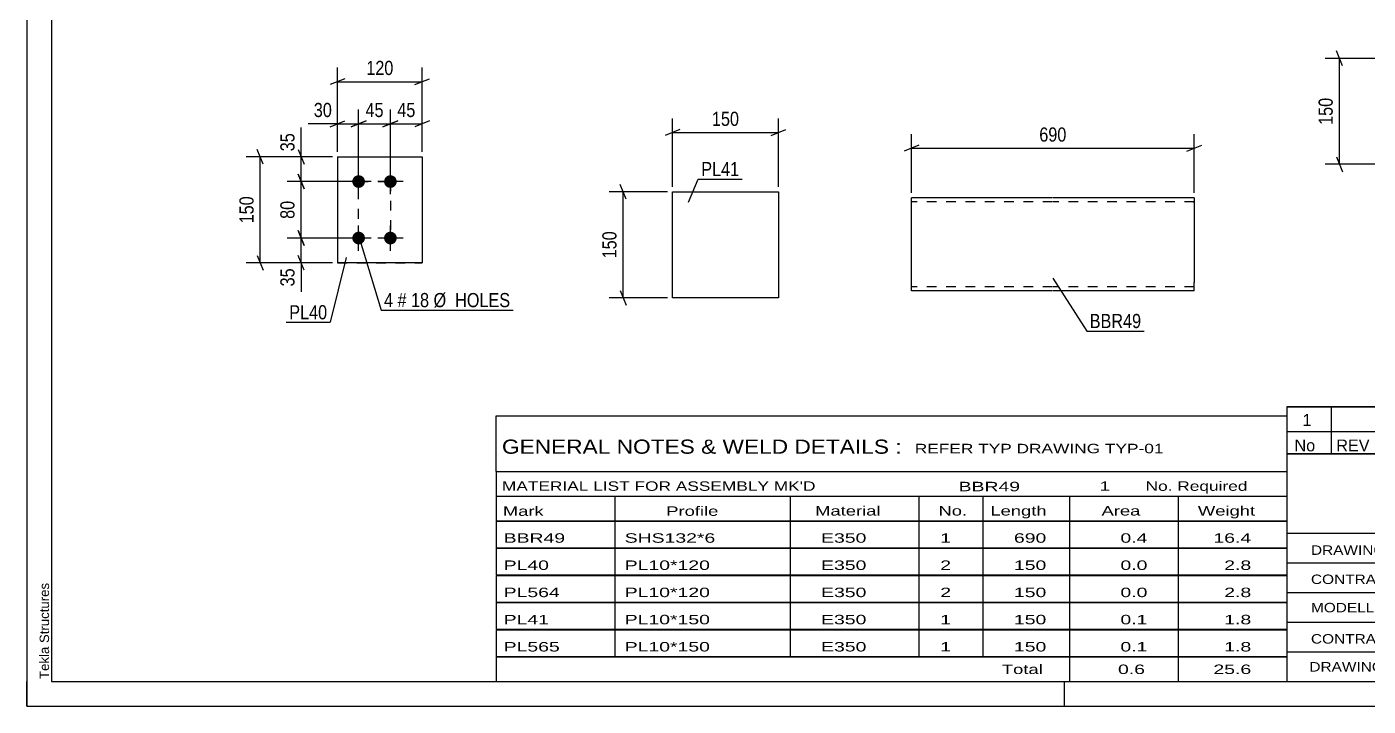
# Model space of a CAD drawing. Header units: millimetres. Extents: x 0 to 420, y 0 to 297.
# Drawn here: x 0 to 271.5, y 0 to 137.4 of the extents above; entities that cross this region are included whole.
import ezdxf

# ---------------------------------------------------------------- set-up
doc = ezdxf.new("R2010")
doc.units = ezdxf.units.MM
doc.linetypes.add('DXK_LINE_DOT2', pattern=[3.9198, 1.9599, -1.9599])
doc.styles.add('Arial', font='ARIAL.TTF', dxfattribs={"height": 0.2})
doc.styles.add('Arial Narrow', font='ARIALN.TTF', dxfattribs={"height": 0.2})

# ---------------------------------------------------------------- blocks, each defined once
blk = doc.blocks.new('Unknown-585637137-1129')
at = {"color": 5, "linetype": 'Continuous'}
for p, q in [((0, 297), (0, 0)), ((5, 292), (5, 5)), ((0, 0), (0, 5)), ((5, 5), (415, 5)), ((210, 0), (210, 5)), ((0, 0), (420, 0))]:
    blk.add_line(p, q, dxfattribs=at)
at = {"color": 174, "linetype": 'Continuous', "style": 'Arial'}
blk.add_text('Tekla Structures', height=1.9102, rotation=90, dxfattribs=at).set_placement((4.5, 5.5))
blk = doc.blocks.new('Part-585637137-1452 - 1436')
at = {"color": 2, "linetype": 'Continuous'}
for p, q in [((62.87, 111.12), (80.01, 111.12)), ((62.87, 111.12), (62.87, 89.69)), ((80.01, 111.12), (80.01, 111.12)), ((80.01, 111.12), (80.01, 89.69)), ((80.01, 89.69), (62.87, 89.69)), ((62.87, 89.69), (62.87, 89.69))]:
    blk.add_line(p, q, dxfattribs=at)
at = {"color": 7, "linetype": 'DXK_LINE_DOT2'}
for p, q in [((62.87, 111.12), (80.01, 111.12)), ((80.01, 111.12), (80.01, 111.12)), ((62.87, 89.69), (80.01, 89.69))]:
    blk.add_line(p, q, dxfattribs=at)
blk = doc.blocks.new('Bolt-585637137-1485 - 1436')
at = {"linetype": 'Continuous'}
for points in [[(67.15, 107.4), (67.42, 107.37), (67.67, 107.29), (67.91, 107.16), (68.11, 106.98), (68.26, 106.76), (68.37, 106.51), (68.43, 106.25), (68.43, 105.98), (68.37, 105.72), (68.26, 105.47), (68.11, 105.26), (67.91, 105.08), (67.67, 104.94), (67.42, 104.86), (67.15, 104.83), (66.88, 104.86), (66.63, 104.94), (66.4, 105.08), (66.2, 105.26), (66.04, 105.47), (65.93, 105.72), (65.87, 105.98), (65.87, 106.25), (65.93, 106.51), (66.04, 106.76), (66.2, 106.98), (66.4, 107.16), (66.63, 107.29), (66.88, 107.37)], [(73.58, 107.4), (73.85, 107.37), (74.1, 107.29), (74.34, 107.16), (74.54, 106.98), (74.69, 106.76), (74.8, 106.51), (74.86, 106.25), (74.86, 105.98), (74.8, 105.72), (74.69, 105.47), (74.54, 105.26), (74.34, 105.08), (74.1, 104.94), (73.85, 104.86), (73.58, 104.83), (73.31, 104.86), (73.06, 104.94), (72.82, 105.08), (72.62, 105.26), (72.47, 105.47), (72.36, 105.72), (72.3, 105.98), (72.3, 106.25), (72.36, 106.51), (72.47, 106.76), (72.62, 106.98), (72.82, 107.16), (73.06, 107.29), (73.31, 107.37)], [(67.15, 95.97), (67.42, 95.95), (67.67, 95.86), (67.91, 95.73), (68.11, 95.55), (68.26, 95.33), (68.37, 95.09), (68.43, 94.82), (68.43, 94.55), (68.37, 94.29), (68.26, 94.05), (68.11, 93.83), (67.91, 93.65), (67.67, 93.51), (67.42, 93.43), (67.15, 93.4), (66.88, 93.43), (66.63, 93.51), (66.4, 93.65), (66.2, 93.83), (66.04, 94.05), (65.93, 94.29), (65.87, 94.55), (65.87, 94.82), (65.93, 95.09), (66.04, 95.33), (66.2, 95.55), (66.4, 95.73), (66.63, 95.86), (66.88, 95.95)], [(73.58, 95.97), (73.85, 95.95), (74.1, 95.86), (74.34, 95.73), (74.54, 95.55), (74.69, 95.33), (74.8, 95.09), (74.86, 94.82), (74.86, 94.55), (74.8, 94.29), (74.69, 94.05), (74.54, 93.83), (74.34, 93.65), (74.1, 93.51), (73.85, 93.43), (73.58, 93.4), (73.31, 93.43), (73.06, 93.51), (72.82, 93.65), (72.62, 93.83), (72.47, 94.05), (72.36, 94.29), (72.3, 94.55), (72.3, 94.82), (72.36, 95.09), (72.47, 95.33), (72.62, 95.55), (72.82, 95.73), (73.06, 95.86), (73.31, 95.95)]]:
    blk.add_hatch(color=1, dxfattribs=at).paths.add_polyline_path(points)
at = {"color": 1, "linetype": 'Continuous'}
for p, q in [((67.15, 103.55), (67.15, 108.69)), ((73.58, 103.55), (73.58, 108.69)), ((69.72, 106.12), (64.58, 106.12)), ((76.15, 106.12), (71.01, 106.12)), ((67.15, 92.12), (67.15, 97.26)), ((73.58, 92.12), (73.58, 97.26)), ((69.72, 94.69), (64.58, 94.69)), ((76.15, 94.69), (71.01, 94.69))]:
    blk.add_line(p, q, dxfattribs=at)
blk = doc.blocks.new('Part-585637137-1411 - 1395')
at = {"color": 2, "linetype": 'Continuous'}
for p, q in [((130.68, 104.03), (152.11, 104.03)), ((130.68, 82.6), (130.68, 104.03)), ((152.11, 104.03), (152.11, 82.6)), ((152.11, 82.6), (130.68, 82.6))]:
    blk.add_line(p, q, dxfattribs=at)
blk = doc.blocks.new('Part-585637137-1373 - 1357')
at = {"color": 2, "linetype": 'Continuous'}
for p, q in [((207.6, 102.85), (179.02, 102.85)), ((179.02, 84.13), (179.02, 102.85)), ((236.27, 102.85), (207.7, 102.85)), ((236.27, 102.85), (236.27, 85.71)), ((236.27, 84), (236.27, 85.71)), ((179.02, 84), (179.02, 84.13)), ((207.6, 84), (179.02, 84)), ((236.27, 84), (207.7, 84))]:
    blk.add_line(p, q, dxfattribs=at)
at = {"color": 7, "linetype": 'DXK_LINE_DOT2'}
for p, q in [((207.6, 102), (179.02, 102)), ((236.27, 102), (207.7, 102)), ((236.27, 102), (236.27, 101.93)), ((236.27, 101.93), (236.27, 102)), ((236.27, 101.79), (236.27, 101.93)), ((236.27, 101.93), (236.27, 101.79)), ((179.02, 84.85), (179.02, 84.92)), ((207.6, 84.85), (179.02, 84.85)), ((236.27, 84.85), (207.7, 84.85)), ((236.27, 84.92), (236.27, 85.38)), ((236.27, 84.85), (236.27, 84.92))]:
    blk.add_line(p, q, dxfattribs=at)
blk = doc.blocks.new('Rectangle-585637137-1600 - 1436')
at = {"color": 1, "linetype": 'DXK_LINE_DOT2'}
blk.add_lwpolyline([(67.15, 106.12), (73.58, 106.12), (73.58, 94.69), (67.15, 94.69), (67.15, 106.12)], close=True, dxfattribs=at)
blk = doc.blocks.new('StraightDimension-585637137-1581 - 1436')
at = {"color": 7, "linetype": 'Continuous'}
for p, q in [((62.87, 112.12), (62.87, 129.17)), ((80.01, 112.12), (80.01, 129.17)), ((64.37, 126.92), (61.37, 125.72)), ((62.87, 126.32), (80.01, 126.32)), ((78.51, 125.72), (81.51, 126.92))]:
    blk.add_line(p, q, dxfattribs=at)
at = {"color": 0}
blk.add_wipeout([(74.78, 127.07), (74.78, 131.27), (68.1, 131.27), (68.1, 127.07)], dxfattribs=at)
at = {"color": 3, "style": 'Arial Narrow'}
blk.add_text('120', height=2.863, dxfattribs=at).set_placement((68.7, 127.67))
blk = doc.blocks.new('StraightDimension-585637137-1500 - 1436')
at = {"color": 7, "linetype": 'Continuous'}
for p, q in [((66.15, 106.12), (52.67, 106.12)), ((54.92, 107.62), (56.12, 104.62)), ((55.52, 94.69), (55.52, 106.12)), ((56.12, 93.19), (54.92, 96.19)), ((66.15, 94.69), (52.67, 94.69))]:
    blk.add_line(p, q, dxfattribs=at)
at = {"color": 0}
blk.add_wipeout([(54.77, 102.83), (50.57, 102.83), (50.57, 97.97), (54.77, 97.97)], dxfattribs=at)
at = {"color": 3, "style": 'Arial Narrow'}
blk.add_text('80', height=2.863, rotation=90.0002, dxfattribs=at).set_placement((54.17, 98.57))
blk = doc.blocks.new('StraightDimension-585637137-1487 - 1436')
at = {"color": 7, "linetype": 'Continuous'}
for p, q in [((54.92, 96.19), (56.12, 93.19)), ((66.15, 94.69), (52.67, 94.69)), ((55.52, 89.69), (55.52, 94.69)), ((61.87, 89.69), (52.67, 89.69)), ((56.12, 88.19), (54.92, 91.19))]:
    blk.add_line(p, q, dxfattribs=at)
at = {"color": 0}
blk.add_wipeout([(54.77, 89.16), (50.57, 89.16), (50.57, 84.31), (54.77, 84.31)], dxfattribs=at)
at = {"color": 7, "linetype": 'Continuous'}
blk.add_line((55.52, 89.69), (55.52, 83.78), dxfattribs=at)
blk.add_line((55.52, 89.69), (55.52, 83.78), dxfattribs=at)
at = {"color": 3, "style": 'Arial Narrow'}
blk.add_text('35', height=2.863, rotation=90.0002, dxfattribs=at).set_placement((54.17, 84.91))
blk = doc.blocks.new('StraightDimension-585637137-1510 - 1436')
at = {"color": 7, "linetype": 'Continuous'}
for p, q in [((54.92, 112.62), (56.12, 109.62)), ((61.87, 111.12), (52.67, 111.12)), ((55.52, 106.12), (55.52, 111.12)), ((66.15, 106.12), (52.67, 106.12)), ((56.12, 104.62), (54.92, 107.62))]:
    blk.add_line(p, q, dxfattribs=at)
at = {"color": 0}
blk.add_wipeout([(54.77, 116.5), (50.57, 116.5), (50.57, 111.64), (54.77, 111.64)], dxfattribs=at)
at = {"color": 7, "linetype": 'Continuous'}
blk.add_line((55.52, 111.12), (55.52, 117.02), dxfattribs=at)
blk.add_line((55.52, 111.12), (55.52, 117.02), dxfattribs=at)
at = {"color": 3, "style": 'Arial Narrow'}
blk.add_text('35', height=2.863, rotation=90.0002, dxfattribs=at).set_placement((54.17, 112.24))
blk = doc.blocks.new('StraightDimension-585637137-1541 - 1436')
at = {"color": 7, "linetype": 'Continuous'}
for p, q in [((73.58, 107.12), (73.58, 120.67)), ((80.01, 112.12), (80.01, 120.67)), ((72.08, 117.22), (75.08, 118.42)), ((73.58, 117.82), (80.01, 117.82)), ((81.51, 118.42), (78.51, 117.22))]:
    blk.add_line(p, q, dxfattribs=at)
at = {"color": 0}
blk.add_wipeout([(79.22, 118.57), (79.22, 122.77), (74.37, 122.77), (74.37, 118.57)], dxfattribs=at)
at = {"color": 3, "style": 'Arial Narrow'}
blk.add_text('45', height=2.863, dxfattribs=at).set_placement((74.97, 119.17))
blk = doc.blocks.new('StraightDimension-585637137-1524 - 1436')
at = {"color": 7, "linetype": 'Continuous'}
for p, q in [((47.84, 109.62), (46.64, 112.62)), ((61.87, 111.12), (44.39, 111.12)), ((47.24, 89.69), (47.24, 111.12)), ((61.87, 89.69), (44.39, 89.69)), ((46.64, 91.19), (47.84, 88.19))]:
    blk.add_line(p, q, dxfattribs=at)
at = {"color": 0}
blk.add_wipeout([(46.49, 103.74), (42.29, 103.74), (42.29, 97.06), (46.49, 97.06)], dxfattribs=at)
at = {"color": 3, "style": 'Arial Narrow'}
blk.add_text('150', height=2.863, rotation=90.0002, dxfattribs=at).set_placement((45.89, 97.66))
blk = doc.blocks.new('StraightDimension-585637137-1557 - 1436')
at = {"color": 7, "linetype": 'Continuous'}
for p, q in [((67.15, 107.12), (67.15, 120.67)), ((73.58, 107.12), (73.58, 120.67)), ((65.65, 117.22), (68.65, 118.42)), ((67.15, 117.82), (73.58, 117.82)), ((75.08, 118.42), (72.08, 117.22))]:
    blk.add_line(p, q, dxfattribs=at)
at = {"color": 0}
blk.add_wipeout([(72.79, 118.57), (72.79, 122.77), (67.94, 122.77), (67.94, 118.57)], dxfattribs=at)
at = {"color": 3, "style": 'Arial Narrow'}
blk.add_text('45', height=2.863, dxfattribs=at).set_placement((68.54, 119.17))
blk = doc.blocks.new('StraightDimension-585637137-1567 - 1436')
at = {"color": 7, "linetype": 'Continuous'}
for p, q in [((62.87, 112.12), (62.87, 120.67)), ((67.15, 107.12), (67.15, 120.67)), ((61.37, 117.22), (64.37, 118.42)), ((62.87, 117.82), (67.15, 117.82)), ((68.65, 118.42), (65.65, 117.22))]:
    blk.add_line(p, q, dxfattribs=at)
at = {"color": 0}
blk.add_wipeout([(62.34, 118.57), (62.34, 122.77), (57.48, 122.77), (57.48, 118.57)], dxfattribs=at)
at = {"color": 7, "linetype": 'Continuous'}
blk.add_line((62.87, 117.82), (56.96, 117.82), dxfattribs=at)
blk.add_line((62.87, 117.82), (56.96, 117.82), dxfattribs=at)
at = {"color": 3, "style": 'Arial Narrow'}
blk.add_text('30', height=2.863, dxfattribs=at).set_placement((58.08, 119.17))
blk = doc.blocks.new('StraightDimension-585637137-3665 - 3624')
at = {"color": 7, "linetype": 'Continuous'}
for p, q in [((274.63, 131.04), (262.78, 131.04)), ((266.23, 129.54), (265.03, 132.54)), ((265.63, 109.61), (265.63, 131.04)), ((274.63, 109.61), (262.78, 109.61)), ((265.03, 111.11), (266.23, 108.11))]:
    blk.add_line(p, q, dxfattribs=at)
at = {"color": 0}
blk.add_wipeout([(264.88, 123.67), (260.68, 123.67), (260.68, 116.98), (264.88, 116.98)], dxfattribs=at)
at = {"color": 3, "style": 'Arial Narrow'}
blk.add_text('150', height=2.863, rotation=90.0002, dxfattribs=at).set_placement((264.28, 117.58))
blk = doc.blocks.new('StraightDimension-585637137-1413 - 1395')
at = {"color": 7, "linetype": 'Continuous'}
for p, q in [((130.68, 105.03), (130.68, 118.88)), ((152.11, 105.03), (152.11, 118.88)), ((132.18, 116.63), (129.18, 115.43)), ((130.68, 116.03), (152.11, 116.03)), ((150.61, 115.43), (153.61, 116.63))]:
    blk.add_line(p, q, dxfattribs=at)
at = {"color": 0}
blk.add_wipeout([(144.74, 116.78), (144.74, 120.98), (138.05, 120.98), (138.05, 116.78)], dxfattribs=at)
at = {"color": 3, "style": 'Arial Narrow'}
blk.add_text('150', height=2.863, dxfattribs=at).set_placement((138.65, 117.38))
blk = doc.blocks.new('StraightDimension-585637137-1425 - 1395')
at = {"color": 7, "linetype": 'Continuous'}
for p, q in [((129.68, 104.03), (117.83, 104.03)), ((121.28, 102.53), (120.08, 105.53)), ((120.68, 82.6), (120.68, 104.03)), ((129.68, 82.6), (117.83, 82.6)), ((120.08, 84.1), (121.28, 81.1))]:
    blk.add_line(p, q, dxfattribs=at)
at = {"color": 0}
blk.add_wipeout([(119.93, 96.66), (115.73, 96.66), (115.73, 89.98), (119.93, 89.98)], dxfattribs=at)
at = {"color": 3, "style": 'Arial Narrow'}
blk.add_text('150', height=2.863, rotation=90.0002, dxfattribs=at).set_placement((119.33, 90.58))
blk = doc.blocks.new('StraightDimension-585637137-1377 - 1357')
at = {"color": 7, "linetype": 'Continuous'}
for p, q in [((179.02, 103.85), (179.02, 115.7)), ((236.27, 103.85), (236.27, 115.7)), ((180.52, 113.45), (177.52, 112.25)), ((179.02, 112.85), (236.27, 112.85)), ((234.77, 112.25), (237.77, 113.45))]:
    blk.add_line(p, q, dxfattribs=at)
at = {"color": 0}
blk.add_wipeout([(210.99, 113.6), (210.99, 117.8), (204.3, 117.8), (204.3, 113.6)], dxfattribs=at)
at = {"color": 3, "style": 'Arial Narrow'}
blk.add_text('690', height=2.863, dxfattribs=at).set_placement((204.9, 114.2))
blk = doc.blocks.new('Unknown-585637137-3885')
at = {"color": 7, "linetype": 'Continuous'}
for p, q in [((255, 51.05), (255, 5)), ((255, 51.05), (415, 51.05)), ((415, 51), (415, 5)), ((255, 35), (415, 35)), ((295.14, 35), (295.14, 5)), ((255, 29), (415, 29)), ((397, 5.05), (397, 29.05)), ((255, 23), (415, 23)), ((339.14, 23), (339.14, 5)), ((255, 17), (415, 17)), ((255, 11), (397, 11)), ((255, 5), (415, 5))]:
    blk.add_line(p, q, dxfattribs=at)
at = {"color": 7, "style": 'Arial Narrow'}
for s, height, width, p in [('DRAWING TITLE', 1.9089, 1.425378, (259.88, 30.61)), ('BC-BRACE', 1.909, 1.425378, (296.81, 30.59)), ('CONTRACT', 1.909, 1.425378, (259.88, 24.71)), ('TERMINAL BUILDING', 1.9089, 1.425378, (297.06, 25.07)), ('MODELLED BY', 1.9089, 1.425378, (259.88, 18.98)), ('GSK', 1.909, 1.425378, (296.88, 19.04)), ('ISSUED', 1.909, 1.425378, (339.94, 18.64)), ('17.03.2026', 1.909, 1.425378, (356.69, 18.52)), ('CONTRACT NO', 1.9089, 1.425378, (259.88, 12.66)), ('AN-C-1376', 1.909, 1.425378, (297.23, 12.78)), ('SCALE', 1.909, 1.425378, (339.94, 12.65)), ('A1', 6.204, 1.25, (401.24, 7.2)), ('DRAWING No', 1.909, 1.425378, (259.56, 7)), ('[BBR.49]', 1.909, 1.425378, (297.46, 6.99)), ('1', 3.34, 1.5, (376.91, 5.68)), ('REVISION No.', 1.9089, 1.425378, (339.94, 5.77))]:
    blk.add_text(s, height=height, dxfattribs=dict(at, width=width)).set_placement(p)
at = {"color": 7, "linetype": 'Continuous', "style": 'Arial Narrow'}
for s, height, width, p in [('PH #', 2.1, 1.42538, (402.4, 24.55)), ('101', 2.1, 1.42538, (403.41, 18.55)), ('NTS', 1.909, 1.425378, (357, 13.05))]:
    blk.add_text(s, height=height, dxfattribs=dict(at, width=width)).set_placement(p)
blk = doc.blocks.new('Unknown-585637137-3886')
at = {"color": 7, "linetype": 'Continuous'}
for p, q in [((255, 60.55), (415, 60.55)), ((415, 60.55), (255, 60.55)), ((255, 60.55), (255, 55.55)), ((264, 60.55), (264, 55.55)), ((288, 60.55), (288, 55.55)), ((385, 60.55), (385, 55.55)), ((415, 60.55), (415, 55.55)), ((255, 55.55), (415, 55.55)), ((255, 55.55), (255, 51.05)), ((255, 55.55), (415, 55.55)), ((264, 55.55), (264, 51.05)), ((288, 55.55), (288, 51.05)), ((385, 55.55), (385, 51.05)), ((415, 55.55), (415, 51.05)), ((415, 51.05), (255, 51.05))]:
    blk.add_line(p, q, dxfattribs=at)
at = {"color": 7, "linetype": 'Continuous', "style": 'Arial Narrow'}
for s, height, width, p in [('1', 2.39, 1.196471, (258.16, 56.7)), ('0', 2.39, 1.196471, (273, 56.7)), ('ISSUED FOR CONSTRUCTION', 2.3861, 1.196471, (290, 56.7)), ('17.03.2026', 2.386, 1.196471, (391, 56.7)), ('No', 2.386, 1.2, (256.54, 51.55)), ('REV MARK', 2.386, 1.2, (265, 51.55)), ('REVISION DESCRIPTION', 2.3861, 1.2, (290, 51.55)), ('REV. DATE', 2.386, 1.2, (390.28, 51.55))]:
    blk.add_text(s, height=height, dxfattribs=dict(at, width=width)).set_placement(p)
blk = doc.blocks.new('Unknown-585637137-3887')
at = {"color": 7, "linetype": 'Continuous'}
for p, q in [((95, 58.75), (255, 58.75)), ((95, 47.5), (95, 58.75)), ((255, 58.75), (255, 47.5)), ((95, 47.5), (255, 47.5)), ((95, 47.5), (95, 42.5)), ((255, 47.5), (255, 42.5)), ((95, 42.5), (255, 42.5)), ((95, 42.5), (95, 37.5)), ((119, 42.5), (119, 37.5)), ((154.5, 42.5), (154.5, 37.5)), ((180.5, 42.5), (180.5, 37.5)), ((193.5, 42.5), (193.5, 37.5)), ((211, 42.5), (211, 37.5)), ((233, 42.5), (233, 37.5)), ((255, 42.5), (255, 37.5)), ((95, 37.5), (255, 37.5)), ((95, 37.45), (95, 32.05)), ((95, 37.45), (255, 37.45)), ((119, 37.5), (119, 32)), ((154.5, 37.5), (154.5, 32)), ((180.5, 37.5), (180.5, 32)), ((193.5, 37.5), (193.5, 32)), ((211, 37.5), (211, 32)), ((233, 37.5), (233, 32)), ((255, 37.45), (255, 32.05)), ((95, 32.05), (255, 32.05)), ((95, 31.95), (95, 26.55)), ((95, 31.95), (255, 31.95)), ((119, 32), (119, 26.5)), ((154.5, 32), (154.5, 26.5)), ((180.5, 32), (180.5, 26.5)), ((193.5, 32), (193.5, 26.5)), ((211, 32), (211, 26.5)), ((233, 32), (233, 26.5)), ((255, 31.95), (255, 26.55)), ((95, 26.55), (255, 26.55)), ((95, 26.45), (95, 21.05)), ((95, 26.45), (255, 26.45)), ((119, 26.5), (119, 21)), ((154.5, 26.5), (154.5, 21)), ((180.5, 26.5), (180.5, 21)), ((193.5, 26.5), (193.5, 21)), ((211, 26.5), (211, 21)), ((233, 26.5), (233, 21)), ((255, 26.45), (255, 21.05)), ((95, 21.05), (255, 21.05)), ((95, 20.95), (95, 15.55)), ((95, 20.95), (255, 20.95)), ((119, 21), (119, 15.5)), ((154.5, 21), (154.5, 15.5)), ((180.5, 21), (180.5, 15.5)), ((193.5, 21), (193.5, 15.5)), ((211, 21), (211, 15.5)), ((233, 21), (233, 15.5)), ((255, 20.95), (255, 15.55)), ((95, 15.55), (255, 15.55)), ((95, 15.45), (95, 10.05)), ((95, 15.45), (255, 15.45)), ((119, 15.5), (119, 10)), ((154.5, 15.5), (154.5, 10)), ((180.5, 15.5), (180.5, 10)), ((193.5, 15.5), (193.5, 10)), ((211, 15.5), (211, 10)), ((233, 15.5), (233, 10)), ((255, 15.45), (255, 10.05)), ((95, 10.05), (255, 10.05)), ((95, 10), (255, 10)), ((95, 10), (95, 5)), ((211, 10), (211, 5)), ((233, 10), (233, 5)), ((255, 10), (255, 5)), ((95, 5), (255, 5))]:
    blk.add_line(p, q, dxfattribs=at)
at = {"color": 7, "style": 'Arial Narrow'}
for s, height, width, p in [('GENERAL NOTES & WELD DETAILS :', 2.8633, 1.4, (96.15, 51.06)), ('REFER TYP DRAWING TYP-01', 1.9089, 1.6, (179.7, 51.16)), ("MATERIAL LIST FOR ASSEMBLY MK'D", 1.9089, 1.6, (96.15, 43.56)), ('BBR49', 1.909, 1.794707, (188.57, 43.47)), ('1', 1.91, 1.794707, (217.08, 43.56)), ('No. Required', 1.9089, 1.6, (226.41, 43.56)), ('Mark', 1.909, 1.7, (96.34, 38.5)), ('Profile', 1.909, 1.7, (129.41, 38.5)), ('Material', 1.909, 1.7, (159.54, 38.56)), ('No.', 1.909, 1.7, (184.5, 38.56)), ('Length', 1.909, 1.7, (195, 38.56)), ('Area', 1.909, 1.7, (217.5, 38.56)), ('Weight', 1.909, 1.7, (237, 38.56))]:
    blk.add_text(s, height=height, dxfattribs=dict(at, width=width)).set_placement(p)
at = {"color": 7, "linetype": 'Continuous', "style": 'Arial Narrow'}
for s, height, width, p in [('BBR49', 1.909, 1.794707, (96.5, 33.06)), ('SHS132*6', 1.909, 1.794707, (121, 33.06)), ('E350', 1.909, 1.794707, (160.74, 33.06)), ('1', 1.91, 1.794707, (184.86, 33.06)), ('690', 1.909, 1.794707, (199.77, 33.06)), ('0.4', 1.909, 1.794707, (221.32, 33.06)), ('16.4', 1.909, 1.794707, (240.14, 33.06)), ('PL40', 1.909, 1.794707, (96.5, 27.56)), ('PL10*120', 1.909, 1.794707, (121, 27.56)), ('E350', 1.909, 1.794707, (160.74, 27.56)), ('2', 1.91, 1.794707, (184.86, 27.56)), ('150', 1.909, 1.794707, (199.77, 27.56)), ('0.0', 1.909, 1.794707, (221.32, 27.56)), ('2.8', 1.909, 1.794707, (242.33, 27.56)), ('PL564', 1.909, 1.794707, (96.5, 22.06)), ('PL10*120', 1.909, 1.794707, (121, 22.06)), ('E350', 1.909, 1.794707, (160.74, 22.06)), ('2', 1.91, 1.794707, (184.86, 22.06)), ('150', 1.909, 1.794707, (199.77, 22.06)), ('0.0', 1.909, 1.794707, (221.32, 22.06)), ('2.8', 1.909, 1.794707, (242.33, 22.06)), ('PL41', 1.909, 1.794707, (96.5, 16.56)), ('PL10*150', 1.909, 1.794707, (121, 16.56)), ('E350', 1.909, 1.794707, (160.74, 16.56)), ('1', 1.91, 1.794707, (184.86, 16.56)), ('150', 1.909, 1.794707, (199.77, 16.56)), ('0.1', 1.909, 1.794707, (221.32, 16.56)), ('1.8', 1.909, 1.794707, (242.33, 16.56)), ('PL565', 1.909, 1.794707, (96.5, 11.06)), ('PL10*150', 1.909, 1.794707, (121, 11.06)), ('E350', 1.909, 1.794707, (160.74, 11.06)), ('1', 1.91, 1.794707, (184.86, 11.06)), ('150', 1.909, 1.794707, (199.77, 11.06)), ('0.1', 1.909, 1.794707, (221.32, 11.06)), ('1.8', 1.909, 1.794707, (242.33, 11.06)), ('Total', 1.909, 1.7, (197.33, 6.5)), ('0.6', 1.909, 1.794707, (220.83, 6.5)), ('25.6', 1.909, 1.794707, (240.14, 6.5))]:
    blk.add_text(s, height=height, dxfattribs=dict(at, width=width)).set_placement(p)
blk = doc.blocks.new('Mark-585637137-1448 - 1436')
at = {"color": 0}
blk.add_wipeout([(60.79, 78.25), (60.79, 81.25), (53.11, 81.25), (53.11, 78.25)], dxfattribs=at)
blk.add_wipeout([(60.79, 78.25), (60.79, 81.25), (53.11, 81.25), (53.11, 78.25)], dxfattribs=at)
at = {"color": 30, "linetype": 'Continuous'}
for p in [(64.64, 90.77), (52.51, 77.65)]:
    blk.add_line(p, (61.39, 77.65), dxfattribs=at)
at = {"color": 3, "style": 'Arial Narrow'}
blk.add_text('PL40', height=2.863, dxfattribs=at).set_placement((53.11, 78.25))
blk = doc.blocks.new('Mark-585637137-1481 - 1436')
at = {"color": 0}
blk.add_wipeout([(74.13, 80.71), (74.13, 83.71), (72.3, 83.71), (72.3, 80.71)], dxfattribs=at)
blk.add_wipeout([(74.13, 80.71), (74.13, 83.71), (72.3, 83.71), (72.3, 80.71)], dxfattribs=at)
at = {"color": 7, "linetype": 'Continuous'}
blk.add_line((67.2, 95), (71.7, 80.11), dxfattribs=at)
at = {"color": 0}
blk.add_wipeout([(76.85, 80.71), (76.85, 83.71), (75.03, 83.71), (75.03, 80.71)], dxfattribs=at)
blk.add_wipeout([(76.85, 80.71), (76.85, 83.71), (75.03, 83.71), (75.03, 80.71)], dxfattribs=at)
at = {"color": 3, "style": 'Arial Narrow'}
blk.add_text('4', height=2.86, dxfattribs=at).set_placement((72.3, 80.71))
at = {"color": 0}
blk.add_wipeout([(81.41, 80.71), (81.41, 83.71), (77.75, 83.71), (77.75, 80.71)], dxfattribs=at)
blk.add_wipeout([(81.41, 80.71), (81.41, 83.71), (77.75, 83.71), (77.75, 80.71)], dxfattribs=at)
at = {"color": 3, "style": 'Arial Narrow'}
blk.add_text('#', height=2.86, dxfattribs=at).set_placement((75.03, 80.71))
at = {"color": 0}
blk.add_wipeout([(97.84, 80.71), (97.84, 83.71), (82.31, 83.71), (82.31, 80.71)], dxfattribs=at)
blk.add_wipeout([(97.84, 80.71), (97.84, 83.71), (82.31, 83.71), (82.31, 80.71)], dxfattribs=at)
at = {"color": 7, "linetype": 'Continuous'}
blk.add_line((71.7, 80.11), (98.44, 80.11), dxfattribs=at)
at = {"color": 3, "style": 'Arial Narrow'}
for s, p in [('18', (77.75, 80.71)), ('Ø  HOLES', (82.31, 80.71))]:
    blk.add_text(s, height=2.863, dxfattribs=at).set_placement(p)
blk = doc.blocks.new('Mark-585637137-1407 - 1395')
at = {"color": 0}
blk.add_wipeout([(144.16, 107.22), (144.16, 110.22), (136.49, 110.22), (136.49, 107.22)], dxfattribs=at)
blk.add_wipeout([(144.16, 107.22), (144.16, 110.22), (136.49, 110.22), (136.49, 107.22)], dxfattribs=at)
at = {"color": 30, "linetype": 'Continuous'}
for p, q in [((133.93, 101.94), (135.89, 106.62)), ((135.89, 106.62), (144.76, 106.62))]:
    blk.add_line(p, q, dxfattribs=at)
at = {"color": 3, "style": 'Arial Narrow'}
blk.add_text('PL41', height=2.863, dxfattribs=at).set_placement((136.49, 107.22))
blk = doc.blocks.new('Mark-585637137-1369 - 1357')
at = {"color": 0}
blk.add_wipeout([(225.52, 76.48), (225.52, 79.48), (215.11, 79.48), (215.11, 76.48)], dxfattribs=at)
blk.add_wipeout([(225.52, 76.48), (225.52, 79.48), (215.11, 79.48), (215.11, 76.48)], dxfattribs=at)
at = {"color": 30, "linetype": 'Continuous'}
for p, q in [((207.64, 86.56), (214.51, 75.88)), ((214.51, 75.88), (226.12, 75.88))]:
    blk.add_line(p, q, dxfattribs=at)
at = {"color": 3, "style": 'Arial Narrow'}
blk.add_text('BBR49', height=2.863, dxfattribs=at).set_placement((215.11, 76.48))

msp = doc.modelspace()

# ---------------------------------------------------------------- block references
for name in ['Unknown-585637137-1129', 'Part-585637137-1452 - 1436', 'Bolt-585637137-1485 - 1436', 'Rectangle-585637137-1600 - 1436', 'Part-585637137-1411 - 1395', 'Part-585637137-1373 - 1357', 'Unknown-585637137-3886', 'Unknown-585637137-3887', 'Unknown-585637137-3885']:
    msp.add_blockref(name, (0, 0))

# ---------------------------------------------------------------- next in the draw order: block references
for name in ['StraightDimension-585637137-1581 - 1436', 'StraightDimension-585637137-3665 - 3624', 'StraightDimension-585637137-1413 - 1395', 'StraightDimension-585637137-1377 - 1357', 'StraightDimension-585637137-1500 - 1436', 'Mark-585637137-1369 - 1357']:
    msp.add_blockref(name, (0, 0))

# ---------------------------------------------------------------- next in the draw order: block references
for name in ['StraightDimension-585637137-1541 - 1436', 'StraightDimension-585637137-1510 - 1436', 'Mark-585637137-1407 - 1395', 'StraightDimension-585637137-1425 - 1395', 'StraightDimension-585637137-1487 - 1436']:
    msp.add_blockref(name, (0, 0))

# ---------------------------------------------------------------- next in the draw order: block references
for name in ['StraightDimension-585637137-1557 - 1436', 'StraightDimension-585637137-1524 - 1436', 'Mark-585637137-1481 - 1436']:
    msp.add_blockref(name, (0, 0))

# ---------------------------------------------------------------- next in the draw order: block references
for name in ['StraightDimension-585637137-1567 - 1436', 'Mark-585637137-1448 - 1436']:
    msp.add_blockref(name, (0, 0))

doc.saveas('drawing.dxf')
